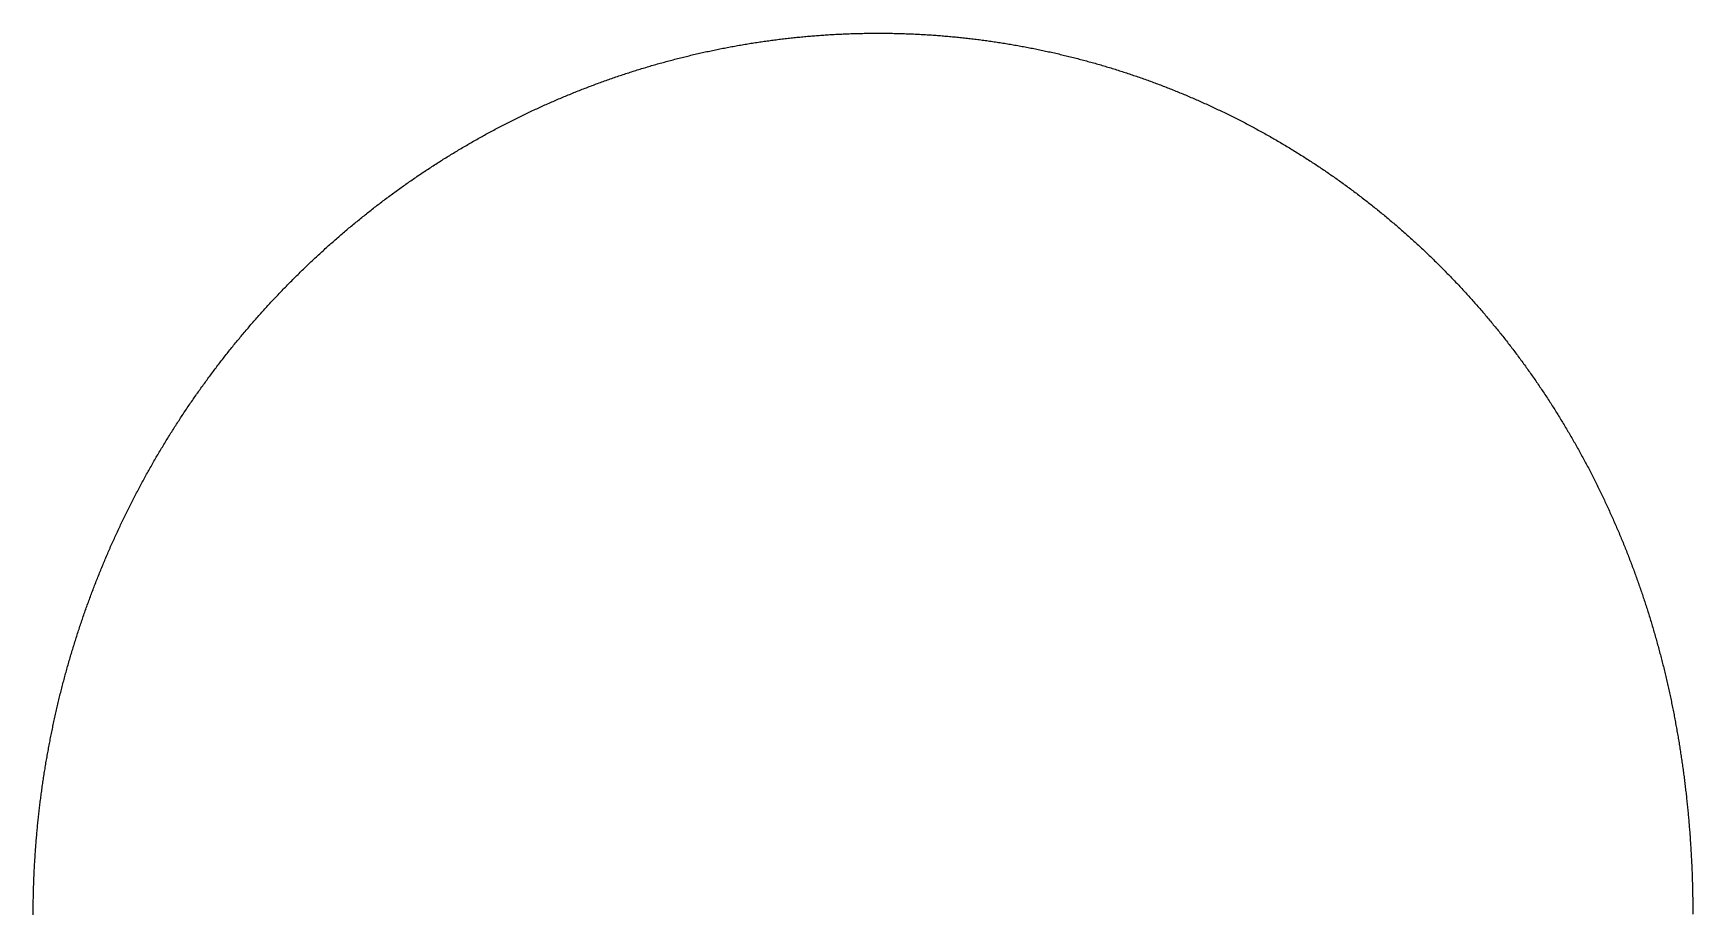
# Model space of a CAD drawing. Header units: metres. Extents: x -299 to 250, y -290 to 291.
# Drawn here: x -299 to 250, y 0 to 291 of the extents above; entities that cross this region are included whole.
import ezdxf

# ---------------------------------------------------------------- set-up
doc = ezdxf.new("R2010")
doc.units = ezdxf.units.M

msp = doc.modelspace()

# ---------------------------------------------------------------- linework, layer by layer
msp.add_lwpolyline([(-298.55, 0.13), (-298.55, 0.62), (-298.55, 1.11), (-298.55, 1.61), (-298.54, 2.1), (-298.54, 2.6), (-298.53, 3.09), (-298.53, 3.59), (-298.52, 4.08), (-298.52, 4.58), (-298.51, 5.07), (-298.5, 5.57), (-298.49, 6.06), (-298.48, 6.55), (-298.47, 7.05), (-298.46, 7.54), (-298.44, 8.04), (-298.43, 8.53), (-298.41, 9.03), (-298.4, 9.52), (-298.38, 10.02), (-298.37, 10.51), (-298.35, 11), (-298.33, 11.5), (-298.31, 11.99), (-298.29, 12.49), (-298.27, 12.98), (-298.25, 13.47), (-298.22, 13.97), (-298.2, 14.46), (-298.18, 14.96), (-298.15, 15.45), (-298.13, 15.94), (-298.1, 16.44), (-298.07, 16.93), (-298.04, 17.43), (-298.01, 17.92), (-297.99, 18.41), (-297.95, 18.91), (-297.92, 19.4), (-297.89, 19.89), (-297.86, 20.39), (-297.82, 20.88), (-297.79, 21.37), (-297.75, 21.87), (-297.72, 22.36), (-297.68, 22.85), (-297.64, 23.35), (-297.6, 23.84), (-297.56, 24.33), (-297.52, 24.83), (-297.48, 25.32), (-297.44, 25.81), (-297.4, 26.3), (-297.36, 26.8), (-297.31, 27.29), (-297.27, 27.78), (-297.22, 28.27), (-297.17, 28.77), (-297.13, 29.26), (-297.08, 29.75), (-297.03, 30.24), (-296.98, 30.74), (-296.93, 31.23), (-296.88, 31.72), (-296.82, 32.21), (-296.77, 32.7), (-296.72, 33.19), (-296.66, 33.69), (-296.61, 34.18), (-296.55, 34.67), (-296.49, 35.16), (-296.44, 35.65), (-296.38, 36.14), (-296.32, 36.63), (-296.26, 37.12), (-296.2, 37.61), (-296.13, 38.11), (-296.07, 38.6), (-296.01, 39.09), (-295.94, 39.58), (-295.88, 40.07), (-295.81, 40.56), (-295.75, 41.05), (-295.68, 41.54), (-295.61, 42.03), (-295.54, 42.52), (-295.47, 43.01), (-295.4, 43.5), (-295.33, 43.99), (-295.26, 44.47), (-295.18, 44.96), (-295.11, 45.45), (-295.03, 45.94), (-294.96, 46.43), (-294.88, 46.92), (-294.81, 47.41), (-294.73, 47.9), (-294.65, 48.38), (-294.57, 48.87), (-294.49, 49.36), (-294.41, 49.85), (-294.33, 50.34), (-294.24, 50.82), (-294.16, 51.31), (-294.08, 51.8), (-293.99, 52.29), (-293.91, 52.77), (-293.82, 53.26), (-293.73, 53.75), (-293.64, 54.23), (-293.55, 54.72), (-293.46, 55.21), (-293.37, 55.69), (-293.28, 56.18), (-293.19, 56.66), (-293.1, 57.15), (-293, 57.64), (-292.91, 58.12), (-292.81, 58.61), (-292.72, 59.09), (-292.62, 59.58), (-292.52, 60.06), (-292.42, 60.55), (-292.33, 61.03), (-292.23, 61.51), (-292.12, 62), (-292.02, 62.48), (-291.92, 62.97), (-291.82, 63.45), (-291.71, 63.93), (-291.61, 64.42), (-291.5, 64.9), (-291.4, 65.38), (-291.29, 65.87), (-291.18, 66.35), (-291.07, 66.83), (-290.96, 67.31), (-290.85, 67.8), (-290.74, 68.28), (-290.63, 68.76), (-290.52, 69.24), (-290.4, 69.72), (-290.29, 70.2), (-290.17, 70.68), (-290.06, 71.16), (-289.94, 71.65), (-289.82, 72.13), (-289.7, 72.61), (-289.59, 73.09), (-289.47, 73.57), (-289.35, 74.05), (-289.22, 74.53), (-289.1, 75), (-288.98, 75.48), (-288.86, 75.96), (-288.73, 76.44), (-288.61, 76.92), (-288.48, 77.4), (-288.35, 77.88), (-288.23, 78.35), (-288.1, 78.83), (-287.97, 79.31), (-287.84, 79.79), (-287.71, 80.26), (-287.58, 80.74), (-287.44, 81.22), (-287.31, 81.69), (-287.18, 82.17), (-287.04, 82.64), (-286.91, 83.12), (-286.77, 83.6), (-286.63, 84.07), (-286.5, 84.55), (-286.36, 85.02), (-286.22, 85.5), (-286.08, 85.97), (-285.94, 86.44), (-285.79, 86.92), (-285.65, 87.39), (-285.51, 87.86), (-285.36, 88.34), (-285.22, 88.81), (-285.07, 89.28), (-284.93, 89.75), (-284.78, 90.23), (-284.63, 90.7), (-284.48, 91.17), (-284.33, 91.64), (-284.18, 92.11), (-284.03, 92.58), (-283.88, 93.05), (-283.73, 93.53), (-283.57, 94), (-283.42, 94.47), (-283.26, 94.93), (-283.11, 95.4), (-282.95, 95.87), (-282.79, 96.34), (-282.64, 96.81), (-282.48, 97.28), (-282.32, 97.75), (-282.16, 98.21), (-282, 98.68), (-281.83, 99.15), (-281.67, 99.62), (-281.51, 100.08), (-281.34, 100.55), (-281.18, 101.02), (-281.01, 101.48), (-280.85, 101.95), (-280.68, 102.41), (-280.51, 102.88), (-280.34, 103.34), (-280.17, 103.81), (-280, 104.27), (-279.83, 104.74), (-279.66, 105.2), (-279.49, 105.66), (-279.31, 106.13), (-279.14, 106.59), (-278.96, 107.05), (-278.79, 107.51), (-278.61, 107.98), (-278.43, 108.44), (-278.26, 108.9), (-278.08, 109.36), (-277.9, 109.82), (-277.72, 110.28), (-277.54, 110.74), (-277.35, 111.2), (-277.17, 111.66), (-276.99, 112.12), (-276.8, 112.58), (-276.62, 113.04), (-276.43, 113.5), (-276.25, 113.96), (-276.06, 114.41), (-275.87, 114.87), (-275.68, 115.33), (-275.49, 115.78), (-275.3, 116.24), (-275.11, 116.7), (-274.92, 117.15), (-274.73, 117.61), (-274.54, 118.06), (-274.34, 118.52), (-274.15, 118.97), (-273.95, 119.43), (-273.76, 119.88), (-273.56, 120.34), (-273.36, 120.79), (-273.17, 121.24), (-272.97, 121.7), (-272.77, 122.15), (-272.57, 122.6), (-272.36, 123.05), (-272.16, 123.5), (-271.96, 123.95), (-271.75, 124.4), (-271.55, 124.85), (-271.34, 125.3), (-271.14, 125.75), (-270.93, 126.2), (-270.72, 126.65), (-270.51, 127.1), (-270.31, 127.55), (-270.1, 128), (-269.88, 128.44), (-269.67, 128.89), (-269.46, 129.34), (-269.25, 129.78), (-269.03, 130.23), (-268.82, 130.68), (-268.6, 131.12), (-268.39, 131.57), (-268.17, 132.01), (-267.95, 132.45), (-267.74, 132.9), (-267.52, 133.34), (-267.3, 133.78), (-267.08, 134.23), (-266.86, 134.67), (-266.63, 135.11), (-266.41, 135.55), (-266.19, 136), (-265.96, 136.44), (-265.74, 136.88), (-265.51, 137.32), (-265.29, 137.76), (-265.06, 138.2), (-264.83, 138.64), (-264.61, 139.07), (-264.38, 139.51), (-264.15, 139.95), (-263.92, 140.39), (-263.68, 140.82), (-263.45, 141.26), (-263.22, 141.7), (-262.99, 142.13), (-262.75, 142.57), (-262.52, 143), (-262.28, 143.44), (-262.05, 143.87), (-261.81, 144.31), (-261.57, 144.74), (-261.33, 145.17), (-261.09, 145.61), (-260.85, 146.04), (-260.61, 146.47), (-260.37, 146.9), (-260.13, 147.33), (-259.88, 147.77), (-259.64, 148.2), (-259.4, 148.63), (-259.15, 149.06), (-258.91, 149.48), (-258.66, 149.91), (-258.41, 150.34), (-258.16, 150.77), (-257.92, 151.2), (-257.67, 151.62), (-257.42, 152.05), (-257.16, 152.48), (-256.91, 152.9), (-256.66, 153.33), (-256.41, 153.75), (-256.15, 154.18), (-255.9, 154.6), (-255.64, 155.03), (-255.39, 155.45), (-255.13, 155.87), (-254.87, 156.29), (-254.62, 156.72), (-254.36, 157.14), (-254.1, 157.56), (-253.84, 157.98), (-253.58, 158.4), (-253.32, 158.82), (-253.05, 159.24), (-252.79, 159.66), (-252.53, 160.08), (-252.26, 160.49), (-252, 160.91), (-251.73, 161.33), (-251.47, 161.75), (-251.2, 162.16), (-250.93, 162.58), (-250.66, 162.99), (-250.39, 163.41), (-250.12, 163.82), (-249.85, 164.24), (-249.58, 164.65), (-249.31, 165.06), (-249.04, 165.47), (-248.76, 165.89), (-248.49, 166.3), (-248.21, 166.71), (-247.94, 167.12), (-247.66, 167.53), (-247.39, 167.94), (-247.11, 168.35), (-246.83, 168.76), (-246.55, 169.17), (-246.27, 169.57), (-245.99, 169.98), (-245.71, 170.39), (-245.43, 170.79), (-245.14, 171.2), (-244.86, 171.61), (-244.58, 172.01), (-244.29, 172.42), (-244.01, 172.82), (-243.72, 173.22), (-243.43, 173.63), (-243.15, 174.03), (-242.86, 174.43), (-242.57, 174.83), (-242.28, 175.23), (-241.99, 175.63), (-241.7, 176.03), (-241.41, 176.43), (-241.12, 176.83), (-240.83, 177.23), (-240.53, 177.63), (-240.24, 178.03), (-239.94, 178.42), (-239.65, 178.82), (-239.35, 179.22), (-239.05, 179.61), (-238.76, 180.01), (-238.46, 180.4), (-238.16, 180.8), (-237.86, 181.19), (-237.56, 181.58), (-237.26, 181.98), (-236.96, 182.37), (-236.66, 182.76), (-236.35, 183.15), (-236.05, 183.54), (-235.74, 183.93), (-235.44, 184.32), (-235.13, 184.71), (-234.83, 185.1), (-234.52, 185.48), (-234.21, 185.87), (-233.91, 186.26), (-233.6, 186.65), (-233.29, 187.03), (-232.98, 187.42), (-232.67, 187.8), (-232.35, 188.19), (-232.04, 188.57), (-231.73, 188.95), (-231.42, 189.33), (-231.1, 189.72), (-230.79, 190.1), (-230.47, 190.48), (-230.16, 190.86), (-229.84, 191.24), (-229.52, 191.62), (-229.2, 192), (-228.89, 192.38), (-228.57, 192.75), (-228.25, 193.13), (-227.93, 193.51), (-227.6, 193.88), (-227.28, 194.26), (-226.96, 194.63), (-226.64, 195.01), (-226.31, 195.38), (-225.99, 195.75), (-225.66, 196.13), (-225.34, 196.5), (-225.01, 196.87), (-224.68, 197.24), (-224.36, 197.61), (-224.03, 197.98), (-223.7, 198.35), (-223.37, 198.72), (-223.04, 199.09), (-222.71, 199.46), (-222.38, 199.82), (-222.04, 200.19), (-221.71, 200.56), (-221.38, 200.92), (-221.04, 201.29), (-220.71, 201.65), (-220.37, 202.01), (-220.04, 202.38), (-219.7, 202.74), (-219.37, 203.1), (-219.03, 203.46), (-218.69, 203.82), (-218.35, 204.18), (-218.01, 204.54), (-217.67, 204.9), (-217.33, 205.26), (-216.99, 205.62), (-216.65, 205.97), (-216.3, 206.33), (-215.96, 206.69), (-215.62, 207.04), (-215.27, 207.4), (-214.93, 207.75), (-214.58, 208.11), (-214.23, 208.46), (-213.89, 208.81), (-213.54, 209.16), (-213.19, 209.51), (-212.84, 209.86), (-212.49, 210.21), (-212.14, 210.56), (-211.79, 210.91), (-211.44, 211.26), (-211.09, 211.61), (-210.74, 211.95), (-210.38, 212.3), (-210.03, 212.65), (-209.68, 212.99), (-209.32, 213.34), (-208.96, 213.68), (-208.61, 214.02), (-208.25, 214.37), (-207.89, 214.71), (-207.54, 215.05), (-207.18, 215.39), (-206.82, 215.73), (-206.46, 216.07), (-206.1, 216.41), (-205.74, 216.75), (-205.38, 217.08), (-205.02, 217.42), (-204.65, 217.76), (-204.29, 218.09), (-203.93, 218.43), (-203.56, 218.76), (-203.2, 219.1), (-202.83, 219.43), (-202.47, 219.76), (-202.1, 220.1), (-201.73, 220.43), (-201.36, 220.76), (-201, 221.09), (-200.63, 221.42), (-200.26, 221.75), (-199.89, 222.07), (-199.52, 222.4), (-199.15, 222.73), (-198.77, 223.05), (-198.4, 223.38), (-198.03, 223.7), (-197.65, 224.03), (-197.28, 224.35), (-196.91, 224.67), (-196.53, 225), (-196.15, 225.32), (-195.78, 225.64), (-195.4, 225.96), (-195.02, 226.28), (-194.65, 226.6), (-194.27, 226.92), (-193.89, 227.23), (-193.51, 227.55), (-193.13, 227.87), (-192.75, 228.18), (-192.37, 228.5), (-191.98, 228.81), (-191.6, 229.12), (-191.22, 229.44), (-190.83, 229.75), (-190.45, 230.06), (-190.07, 230.37), (-189.68, 230.68), (-189.3, 230.99), (-188.91, 231.3), (-188.52, 231.61), (-188.13, 231.92), (-187.75, 232.22), (-187.36, 232.53), (-186.97, 232.83), (-186.58, 233.14), (-186.19, 233.44), (-185.8, 233.75), (-185.41, 234.05), (-185.02, 234.35), (-184.62, 234.65), (-184.23, 234.95), (-183.84, 235.25), (-183.44, 235.55), (-183.05, 235.85), (-182.66, 236.15), (-182.26, 236.45), (-181.86, 236.74), (-181.47, 237.04), (-181.07, 237.33), (-180.67, 237.63), (-180.28, 237.92), (-179.88, 238.21), (-179.48, 238.51), (-179.08, 238.8), (-178.68, 239.09), (-178.28, 239.38), (-177.88, 239.67), (-177.47, 239.96), (-177.07, 240.24), (-176.67, 240.53), (-176.27, 240.82), (-175.86, 241.1), (-175.46, 241.39), (-175.05, 241.67), (-174.65, 241.96), (-174.24, 242.24), (-173.84, 242.52), (-173.43, 242.8), (-173.02, 243.08), (-172.62, 243.36), (-172.21, 243.64), (-171.8, 243.92), (-171.39, 244.2), (-170.98, 244.48), (-170.57, 244.75), (-170.16, 245.03), (-169.75, 245.3), (-169.34, 245.58), (-168.93, 245.85), (-168.51, 246.12), (-168.1, 246.4), (-167.69, 246.67), (-167.27, 246.94), (-166.86, 247.21), (-166.44, 247.48), (-166.03, 247.75), (-165.61, 248.01), (-165.19, 248.28), (-164.78, 248.55), (-164.36, 248.81), (-163.94, 249.08), (-163.52, 249.34), (-163.11, 249.6), (-162.69, 249.87), (-162.27, 250.13), (-161.85, 250.39), (-161.43, 250.65), (-161, 250.91), (-160.58, 251.17), (-160.16, 251.42), (-159.74, 251.68), (-159.32, 251.94), (-158.89, 252.19), (-158.47, 252.45), (-158.04, 252.7), (-157.62, 252.96), (-157.19, 253.21), (-156.77, 253.46), (-156.34, 253.71), (-155.92, 253.96), (-155.49, 254.21), (-155.06, 254.46), (-154.63, 254.71), (-154.21, 254.95), (-153.78, 255.2), (-153.35, 255.45), (-152.92, 255.69), (-152.49, 255.94), (-152.06, 256.18), (-151.63, 256.42), (-151.19, 256.66), (-150.76, 256.9), (-150.33, 257.14), (-149.9, 257.38), (-149.46, 257.62), (-149.03, 257.86), (-148.6, 258.1), (-148.16, 258.33), (-147.73, 258.57), (-147.29, 258.8), (-146.86, 259.04), (-146.42, 259.27), (-145.98, 259.5), (-145.55, 259.74), (-145.11, 259.97), (-144.67, 260.2), (-144.23, 260.43), (-143.8, 260.65), (-143.36, 260.88), (-142.92, 261.11), (-142.48, 261.34), (-142.04, 261.56), (-141.6, 261.79), (-141.15, 262.01), (-140.71, 262.23), (-140.27, 262.45), (-139.83, 262.68), (-139.39, 262.9), (-138.94, 263.12), (-138.5, 263.33), (-138.06, 263.55), (-137.61, 263.77), (-137.17, 263.99), (-136.72, 264.2), (-136.28, 264.42), (-135.83, 264.63), (-135.38, 264.84), (-134.94, 265.06), (-134.49, 265.27), (-134.04, 265.48), (-133.6, 265.69), (-133.15, 265.9), (-132.7, 266.11), (-132.25, 266.32), (-131.8, 266.52), (-131.35, 266.73), (-130.9, 266.93), (-130.45, 267.14), (-130, 267.34), (-129.55, 267.54), (-129.1, 267.75), (-128.65, 267.95), (-128.19, 268.15), (-127.74, 268.35), (-127.29, 268.55), (-126.84, 268.74), (-126.38, 268.94), (-125.93, 269.14), (-125.47, 269.33), (-125.02, 269.53), (-124.56, 269.72), (-124.11, 269.91), (-123.65, 270.11), (-123.2, 270.3), (-122.74, 270.49), (-122.28, 270.68), (-121.83, 270.87), (-121.37, 271.05), (-120.91, 271.24), (-120.45, 271.43), (-119.99, 271.61), (-119.54, 271.8), (-119.08, 271.98), (-118.62, 272.16), (-118.16, 272.35), (-117.7, 272.53), (-117.24, 272.71), (-116.78, 272.89), (-116.31, 273.07), (-115.85, 273.25), (-115.39, 273.42), (-114.93, 273.6), (-114.47, 273.77), (-114, 273.95), (-113.54, 274.12), (-113.08, 274.3), (-112.61, 274.47), (-112.15, 274.64), (-111.69, 274.81), (-111.22, 274.98), (-110.76, 275.15), (-110.29, 275.32), (-109.83, 275.48), (-109.36, 275.65), (-108.89, 275.82), (-108.43, 275.98), (-107.96, 276.14), (-107.49, 276.31), (-107.03, 276.47), (-106.56, 276.63), (-106.09, 276.79), (-105.62, 276.95), (-105.16, 277.11), (-104.69, 277.27), (-104.22, 277.42), (-103.75, 277.58), (-103.28, 277.73), (-102.81, 277.89), (-102.34, 278.04), (-101.87, 278.19), (-101.4, 278.35), (-100.93, 278.5), (-100.46, 278.65), (-99.98, 278.8), (-99.51, 278.94), (-99.04, 279.09), (-98.57, 279.24), (-98.09, 279.38), (-97.62, 279.53), (-97.15, 279.67), (-96.68, 279.82), (-96.2, 279.96), (-95.73, 280.1), (-95.25, 280.24), (-94.78, 280.38), (-94.3, 280.52), (-93.83, 280.66), (-93.35, 280.79), (-92.88, 280.93), (-92.4, 281.07), (-91.93, 281.2), (-91.45, 281.33), (-90.97, 281.47), (-90.5, 281.6), (-90.02, 281.73), (-89.54, 281.86), (-89.07, 281.99), (-88.59, 282.12), (-88.11, 282.25), (-87.63, 282.37), (-87.16, 282.5), (-86.68, 282.62), (-86.2, 282.75), (-85.72, 282.87), (-85.24, 282.99), (-84.76, 283.11), (-84.28, 283.23), (-83.8, 283.35), (-83.32, 283.47), (-82.84, 283.59), (-82.36, 283.71), (-81.88, 283.82), (-81.4, 283.94), (-80.92, 284.05), (-80.44, 284.17), (-79.95, 284.28), (-79.47, 284.39), (-78.99, 284.5), (-78.51, 284.61), (-78.03, 284.72), (-77.54, 284.83), (-77.06, 284.94), (-76.58, 285.04), (-76.09, 285.15), (-75.61, 285.25), (-75.13, 285.36), (-74.64, 285.46), (-74.16, 285.56), (-73.68, 285.66), (-73.19, 285.76), (-72.71, 285.86), (-72.22, 285.96), (-71.74, 286.06), (-71.25, 286.15), (-70.77, 286.25), (-70.28, 286.34), (-69.8, 286.44), (-69.31, 286.53), (-68.82, 286.62), (-68.34, 286.71), (-67.85, 286.81), (-67.37, 286.89), (-66.88, 286.98), (-66.39, 287.07), (-65.9, 287.16), (-65.42, 287.24), (-64.93, 287.33), (-64.44, 287.41), (-63.96, 287.49), (-63.47, 287.58), (-62.98, 287.66), (-62.49, 287.74), (-62, 287.82), (-61.52, 287.9), (-61.03, 287.97), (-60.54, 288.05), (-60.05, 288.13), (-59.56, 288.2), (-59.07, 288.28), (-58.58, 288.35), (-58.09, 288.42), (-57.6, 288.49), (-57.11, 288.56), (-56.63, 288.63), (-56.14, 288.7), (-55.65, 288.77), (-55.16, 288.84), (-54.67, 288.9), (-54.18, 288.97), (-53.68, 289.03), (-53.19, 289.1), (-52.7, 289.16), (-52.21, 289.22), (-51.72, 289.28), (-51.23, 289.34), (-50.74, 289.4), (-50.25, 289.46), (-49.76, 289.51), (-49.27, 289.57), (-48.77, 289.62), (-48.28, 289.68), (-47.79, 289.73), (-47.3, 289.78), (-46.81, 289.83), (-46.32, 289.88), (-45.82, 289.93), (-45.33, 289.98), (-44.84, 290.03), (-44.35, 290.08), (-43.85, 290.12), (-43.36, 290.17), (-42.87, 290.21), (-42.38, 290.25), (-41.88, 290.3), (-41.39, 290.34), (-40.9, 290.38), (-40.4, 290.42), (-39.91, 290.46), (-39.42, 290.49), (-38.93, 290.53), (-38.43, 290.57), (-37.94, 290.6), (-37.45, 290.63), (-36.95, 290.67), (-36.46, 290.7), (-35.96, 290.73), (-35.47, 290.76), (-34.98, 290.79), (-34.48, 290.82), (-33.99, 290.85), (-33.5, 290.87), (-33, 290.9), (-32.51, 290.92), (-32.01, 290.95), (-31.52, 290.97), (-31.03, 290.99), (-30.53, 291.01), (-30.04, 291.03), (-29.54, 291.05), (-29.05, 291.07), (-28.56, 291.09), (-28.06, 291.1), (-27.57, 291.12), (-27.07, 291.13), (-26.58, 291.15), (-26.08, 291.16), (-25.59, 291.17), (-25.09, 291.18), (-24.6, 291.19), (-24.11, 291.2), (-23.61, 291.21), (-23.12, 291.22), (-22.62, 291.22), (-22.13, 291.23), (-21.63, 291.23), (-21.14, 291.24), (-20.64, 291.24), (-20.15, 291.24), (-19.65, 291.24), (-19.16, 291.24), (-18.67, 291.24), (-18.17, 291.24), (-17.68, 291.23), (-17.18, 291.23), (-16.69, 291.22), (-16.19, 291.22), (-15.7, 291.21), (-15.2, 291.2), (-14.71, 291.2), (-14.21, 291.19), (-13.72, 291.18), (-13.23, 291.16), (-12.73, 291.15), (-12.24, 291.14), (-11.74, 291.12), (-11.25, 291.11), (-10.75, 291.09), (-10.26, 291.08), (-9.77, 291.06), (-9.27, 291.04), (-8.78, 291.02), (-8.28, 291), (-7.79, 290.98), (-7.29, 290.96), (-6.8, 290.93), (-6.31, 290.91), (-5.81, 290.88), (-5.32, 290.86), (-4.83, 290.83), (-4.33, 290.8), (-3.84, 290.77), (-3.34, 290.74), (-2.85, 290.71), (-2.36, 290.68), (-1.86, 290.65), (-1.37, 290.61), (-0.88, 290.58), (-0.38, 290.54), (0.11, 290.51), (0.6, 290.47), (1.1, 290.43), (1.59, 290.39), (2.08, 290.35), (2.57, 290.31), (3.07, 290.27), (3.56, 290.22), (4.05, 290.18), (4.55, 290.14), (5.04, 290.09), (5.53, 290.04), (6.02, 290), (6.51, 289.95), (7.01, 289.9), (7.5, 289.85), (7.99, 289.8), (8.48, 289.74), (8.97, 289.69), (9.47, 289.64), (9.96, 289.58), (10.45, 289.53), (10.94, 289.47), (11.43, 289.41), (11.92, 289.35), (12.41, 289.29), (12.9, 289.23), (13.39, 289.17), (13.89, 289.11), (14.38, 289.05), (14.87, 288.98), (15.36, 288.92), (15.85, 288.85), (16.34, 288.78), (16.83, 288.72), (17.32, 288.65), (17.81, 288.58), (18.3, 288.51), (18.78, 288.44), (19.27, 288.36), (19.76, 288.29), (20.25, 288.21), (20.74, 288.14), (21.23, 288.06), (21.72, 287.99), (22.21, 287.91), (22.69, 287.83), (23.18, 287.75), (23.67, 287.67), (24.16, 287.59), (24.65, 287.5), (25.13, 287.42), (25.62, 287.34), (26.11, 287.25), (26.6, 287.17), (27.08, 287.08), (27.57, 286.99), (28.05, 286.9), (28.54, 286.81), (29.03, 286.72), (29.51, 286.63), (30, 286.54), (30.48, 286.44), (30.97, 286.35), (31.46, 286.25), (31.94, 286.16), (32.43, 286.06), (32.91, 285.96), (33.39, 285.86), (33.88, 285.76), (34.36, 285.66), (34.85, 285.56), (35.33, 285.46), (35.81, 285.35), (36.3, 285.25), (36.78, 285.14), (37.26, 285.04), (37.75, 284.93), (38.23, 284.82), (38.71, 284.71), (39.19, 284.6), (39.68, 284.49), (40.16, 284.38), (40.64, 284.26), (41.12, 284.15), (41.6, 284.04), (42.08, 283.92), (42.56, 283.8), (43.04, 283.69), (43.52, 283.57), (44, 283.45), (44.48, 283.33), (44.96, 283.21), (45.44, 283.09), (45.92, 282.96), (46.4, 282.84), (46.88, 282.72), (47.36, 282.59), (47.84, 282.46), (48.31, 282.34), (48.79, 282.21), (49.27, 282.08), (49.75, 281.95), (50.22, 281.82), (50.7, 281.69), (51.18, 281.56), (51.65, 281.42), (52.13, 281.29), (52.6, 281.15), (53.08, 281.02), (53.55, 280.88), (54.03, 280.74), (54.5, 280.6), (54.98, 280.46), (55.45, 280.32), (55.93, 280.18), (56.4, 280.04), (56.87, 279.89), (57.35, 279.75), (57.82, 279.6), (58.29, 279.46), (58.76, 279.31), (59.24, 279.16), (59.71, 279.01), (60.18, 278.86), (60.65, 278.71), (61.12, 278.56), (61.59, 278.41), (62.06, 278.26), (62.53, 278.1), (63, 277.95), (63.47, 277.79), (63.94, 277.63), (64.41, 277.48), (64.88, 277.32), (65.34, 277.16), (65.81, 277), (66.28, 276.84), (66.75, 276.67), (67.21, 276.51), (67.68, 276.35), (68.15, 276.18), (68.61, 276.02), (69.08, 275.85), (69.54, 275.68), (70.01, 275.52), (70.47, 275.35), (70.94, 275.18), (71.4, 275.01), (71.87, 274.83), (72.33, 274.66), (72.79, 274.49), (73.26, 274.31), (73.72, 274.14), (74.18, 273.96), (74.64, 273.79), (75.1, 273.61), (75.57, 273.43), (76.03, 273.25), (76.49, 273.07), (76.95, 272.89), (77.41, 272.71), (77.87, 272.52), (78.32, 272.34), (78.78, 272.15), (79.24, 271.97), (79.7, 271.78), (80.16, 271.59), (80.62, 271.41), (81.07, 271.22), (81.53, 271.03), (81.98, 270.84), (82.44, 270.64), (82.9, 270.45), (83.35, 270.26), (83.81, 270.06), (84.26, 269.87), (84.71, 269.67), (85.17, 269.47), (85.62, 269.28), (86.07, 269.08), (86.53, 268.88), (86.98, 268.68), (87.43, 268.48), (87.88, 268.27), (88.33, 268.07), (88.78, 267.87), (89.23, 267.66), (89.68, 267.46), (90.13, 267.25), (90.58, 267.04), (91.03, 266.84), (91.48, 266.63), (91.93, 266.42), (92.37, 266.21), (92.82, 265.99), (93.27, 265.78), (93.71, 265.57), (94.16, 265.36), (94.61, 265.14), (95.05, 264.93), (95.5, 264.71), (95.94, 264.49), (96.38, 264.27), (96.83, 264.05), (97.27, 263.83), (97.71, 263.61), (98.16, 263.39), (98.6, 263.17), (99.04, 262.95), (99.48, 262.72), (99.92, 262.5), (100.36, 262.27), (100.8, 262.05), (101.24, 261.82), (101.68, 261.59), (102.12, 261.36), (102.55, 261.13), (102.99, 260.9), (103.43, 260.67), (103.87, 260.44), (104.3, 260.2), (104.74, 259.97), (105.17, 259.74), (105.61, 259.5), (106.04, 259.26), (106.48, 259.03), (106.91, 258.79), (107.34, 258.55), (107.77, 258.31), (108.21, 258.07), (108.64, 257.83), (109.07, 257.59), (109.5, 257.34), (109.93, 257.1), (110.36, 256.85), (110.79, 256.61), (111.22, 256.36), (111.65, 256.12), (112.08, 255.87), (112.5, 255.62), (112.93, 255.37), (113.36, 255.12), (113.78, 254.87), (114.21, 254.62), (114.63, 254.36), (115.06, 254.11), (115.48, 253.86), (115.91, 253.6), (116.33, 253.35), (116.75, 253.09), (117.17, 252.83), (117.6, 252.57), (118.02, 252.31), (118.44, 252.05), (118.86, 251.79), (119.28, 251.53), (119.7, 251.27), (120.12, 251.01), (120.53, 250.74), (120.95, 250.48), (121.37, 250.21), (121.79, 249.95), (122.2, 249.68), (122.62, 249.41), (123.03, 249.14), (123.45, 248.87), (123.86, 248.6), (124.28, 248.33), (124.69, 248.06), (125.1, 247.79), (125.52, 247.52), (125.93, 247.24), (126.34, 246.97), (126.75, 246.69), (127.16, 246.42), (127.57, 246.14), (127.98, 245.86), (128.39, 245.58), (128.79, 245.3), (129.2, 245.02), (129.61, 244.74), (130.02, 244.46), (130.42, 244.18), (130.83, 243.89), (131.23, 243.61), (131.64, 243.33), (132.04, 243.04), (132.44, 242.75), (132.85, 242.47), (133.25, 242.18), (133.65, 241.89), (134.05, 241.6), (134.45, 241.31), (134.85, 241.02), (135.25, 240.73), (135.65, 240.44), (136.05, 240.14), (136.45, 239.85), (136.84, 239.56), (137.24, 239.26), (137.64, 238.96), (138.03, 238.67), (138.43, 238.37), (138.82, 238.07), (139.22, 237.77), (139.61, 237.47), (140, 237.17), (140.4, 236.87), (140.79, 236.57), (141.18, 236.27), (141.57, 235.96), (141.96, 235.66), (142.35, 235.36), (142.74, 235.05), (143.13, 234.74), (143.51, 234.44), (143.9, 234.13), (144.29, 233.82), (144.67, 233.51), (145.06, 233.2), (145.45, 232.89), (145.83, 232.58), (146.21, 232.27), (146.6, 231.96), (146.98, 231.64), (147.36, 231.33), (147.74, 231.01), (148.12, 230.7), (148.5, 230.38), (148.88, 230.07), (149.26, 229.75), (149.64, 229.43), (150.02, 229.11), (150.4, 228.79), (150.77, 228.47), (151.15, 228.15), (151.52, 227.83), (151.9, 227.5), (152.27, 227.18), (152.65, 226.86), (153.02, 226.53), (153.39, 226.21), (153.76, 225.88), (154.14, 225.55), (154.51, 225.23), (154.88, 224.9), (155.25, 224.57), (155.61, 224.24), (155.98, 223.91), (156.35, 223.58), (156.72, 223.25), (157.08, 222.92), (157.45, 222.58), (157.81, 222.25), (158.18, 221.91), (158.54, 221.58), (158.91, 221.24), (159.27, 220.91), (159.63, 220.57), (159.99, 220.23), (160.35, 219.89), (160.71, 219.56), (161.07, 219.22), (161.43, 218.88), (161.79, 218.53), (162.15, 218.19), (162.5, 217.85), (162.86, 217.51), (163.22, 217.16), (163.57, 216.82), (163.92, 216.47), (164.28, 216.13), (164.63, 215.78), (164.98, 215.44), (165.34, 215.09), (165.69, 214.74), (166.04, 214.39), (166.39, 214.04), (166.74, 213.69), (167.09, 213.34), (167.43, 212.99), (167.78, 212.64), (168.13, 212.28), (168.47, 211.93), (168.82, 211.58), (169.16, 211.22), (169.51, 210.87), (169.85, 210.51), (170.19, 210.15), (170.54, 209.8), (170.88, 209.44), (171.22, 209.08), (171.56, 208.72), (171.9, 208.36), (172.24, 208), (172.57, 207.64), (172.91, 207.28), (173.25, 206.92), (173.58, 206.55), (173.92, 206.19), (174.25, 205.83), (174.59, 205.46), (174.92, 205.1), (175.25, 204.73), (175.59, 204.36), (175.92, 204), (176.25, 203.63), (176.58, 203.26), (176.91, 202.89), (177.24, 202.52), (177.56, 202.15), (177.89, 201.78), (178.22, 201.41), (178.54, 201.04), (178.87, 200.66), (179.19, 200.29), (179.52, 199.92), (179.84, 199.54), (180.16, 199.17), (180.48, 198.79), (180.81, 198.42), (181.13, 198.04), (181.45, 197.66), (181.77, 197.28), (182.08, 196.91), (182.4, 196.53), (182.72, 196.15), (183.03, 195.77), (183.35, 195.39), (183.66, 195), (183.98, 194.62), (184.29, 194.24), (184.61, 193.86), (184.92, 193.47), (185.23, 193.09), (185.54, 192.7), (185.85, 192.32), (186.16, 191.93), (186.47, 191.55), (186.77, 191.16), (187.08, 190.77), (187.39, 190.38), (187.69, 189.99), (188, 189.61), (188.3, 189.22), (188.61, 188.83), (188.91, 188.43), (189.21, 188.04), (189.51, 187.65), (189.81, 187.26), (190.11, 186.86), (190.41, 186.47), (190.71, 186.08), (191.01, 185.68), (191.31, 185.29), (191.6, 184.89), (191.9, 184.49), (192.19, 184.1), (192.49, 183.7), (192.78, 183.3), (193.07, 182.9), (193.37, 182.5), (193.66, 182.1), (193.95, 181.7), (194.24, 181.3), (194.53, 180.9), (194.82, 180.5), (195.1, 180.1), (195.39, 179.7), (195.68, 179.29), (195.96, 178.89), (196.25, 178.48), (196.53, 178.08), (196.82, 177.67), (197.1, 177.27), (197.38, 176.86), (197.66, 176.46), (197.94, 176.05), (198.22, 175.64), (198.5, 175.23), (198.78, 174.82), (199.06, 174.41), (199.33, 174), (199.61, 173.59), (199.89, 173.18), (200.16, 172.77), (200.43, 172.36), (200.71, 171.95), (200.98, 171.53), (201.25, 171.12), (201.52, 170.71), (201.79, 170.29), (202.06, 169.88), (202.33, 169.46), (202.6, 169.05), (202.87, 168.63), (203.13, 168.21), (203.4, 167.8), (203.66, 167.38), (203.93, 166.96), (204.19, 166.54), (204.45, 166.12), (204.71, 165.7), (204.98, 165.29), (205.24, 164.86), (205.5, 164.44), (205.76, 164.02), (206.01, 163.6), (206.27, 163.18), (206.53, 162.76), (206.78, 162.33), (207.04, 161.91), (207.29, 161.48), (207.55, 161.06), (207.8, 160.64), (208.05, 160.21), (208.3, 159.78), (208.55, 159.36), (208.8, 158.93), (209.05, 158.5), (209.3, 158.08), (209.55, 157.65), (209.8, 157.22), (210.04, 156.79), (210.29, 156.36), (210.53, 155.93), (210.78, 155.5), (211.02, 155.07), (211.26, 154.64), (211.5, 154.21), (211.74, 153.78), (211.98, 153.34), (212.22, 152.91), (212.46, 152.48), (212.7, 152.04), (212.94, 151.61), (213.17, 151.17), (213.41, 150.74), (213.64, 150.3), (213.88, 149.87), (214.11, 149.43), (214.34, 149), (214.57, 148.56), (214.8, 148.12), (215.04, 147.68), (215.26, 147.25), (215.49, 146.81), (215.72, 146.37), (215.95, 145.93), (216.17, 145.49), (216.4, 145.05), (216.62, 144.61), (216.85, 144.17), (217.07, 143.73), (217.29, 143.28), (217.52, 142.84), (217.74, 142.4), (217.96, 141.96), (218.18, 141.51), (218.39, 141.07), (218.61, 140.63), (218.83, 140.18), (219.05, 139.74), (219.26, 139.29), (219.47, 138.85), (219.69, 138.4), (219.9, 137.95), (220.11, 137.51), (220.33, 137.06), (220.54, 136.61), (220.75, 136.16), (220.96, 135.72), (221.16, 135.27), (221.37, 134.82), (221.58, 134.37), (221.78, 133.92), (221.99, 133.47), (222.19, 133.02), (222.4, 132.57), (222.6, 132.12), (222.8, 131.67), (223, 131.21), (223.2, 130.76), (223.4, 130.31), (223.6, 129.86), (223.8, 129.4), (224, 128.95), (224.19, 128.5), (224.39, 128.04), (224.59, 127.59), (224.78, 127.13), (224.97, 126.68), (225.17, 126.22), (225.36, 125.77), (225.55, 125.31), (225.74, 124.85), (225.93, 124.4), (226.12, 123.94), (226.31, 123.48), (226.49, 123.03), (226.68, 122.57), (226.87, 122.11), (227.05, 121.65), (227.24, 121.19), (227.42, 120.73), (227.6, 120.27), (227.79, 119.81), (227.97, 119.35), (228.15, 118.89), (228.33, 118.43), (228.51, 117.97), (228.68, 117.51), (228.86, 117.05), (229.04, 116.59), (229.21, 116.12), (229.39, 115.66), (229.56, 115.2), (229.73, 114.73), (229.91, 114.27), (230.08, 113.81), (230.25, 113.34), (230.42, 112.88), (230.59, 112.41), (230.76, 111.95), (230.93, 111.48), (231.09, 111.02), (231.26, 110.55), (231.42, 110.09), (231.59, 109.62), (231.75, 109.15), (231.92, 108.69), (232.08, 108.22), (232.24, 107.75), (232.4, 107.28), (232.56, 106.82), (232.72, 106.35), (232.88, 105.88), (233.04, 105.41), (233.19, 104.94), (233.35, 104.47), (233.5, 104), (233.66, 103.53), (233.81, 103.06), (233.96, 102.59), (234.12, 102.12), (234.27, 101.65), (234.42, 101.18), (234.57, 100.71), (234.72, 100.24), (234.87, 99.77), (235.01, 99.29), (235.16, 98.82), (235.31, 98.35), (235.45, 97.88), (235.6, 97.4), (235.74, 96.93), (235.88, 96.46), (236.02, 95.98), (236.17, 95.51), (236.31, 95.03), (236.45, 94.56), (236.58, 94.08), (236.72, 93.61), (236.86, 93.13), (237, 92.66), (237.13, 92.18), (237.27, 91.71), (237.4, 91.23), (237.54, 90.76), (237.67, 90.28), (237.8, 89.8), (237.93, 89.33), (238.06, 88.85), (238.19, 88.37), (238.32, 87.89), (238.45, 87.42), (238.58, 86.94), (238.7, 86.46), (238.83, 85.98), (238.96, 85.5), (239.08, 85.03), (239.2, 84.55), (239.33, 84.07), (239.45, 83.59), (239.57, 83.11), (239.69, 82.63), (239.81, 82.15), (239.93, 81.67), (240.05, 81.19), (240.16, 80.71), (240.28, 80.23), (240.4, 79.75), (240.51, 79.27), (240.63, 78.79), (240.74, 78.3), (240.85, 77.82), (240.97, 77.34), (241.08, 76.86), (241.19, 76.38), (241.3, 75.89), (241.41, 75.41), (241.51, 74.93), (241.62, 74.45), (241.73, 73.96), (241.83, 73.48), (241.94, 73), (242.04, 72.51), (242.15, 72.03), (242.25, 71.55), (242.35, 71.06), (242.45, 70.58), (242.55, 70.09), (242.65, 69.61), (242.75, 69.13), (242.85, 68.64), (242.95, 68.16), (243.05, 67.67), (243.14, 67.19), (243.24, 66.7), (243.33, 66.22), (243.43, 65.73), (243.52, 65.24), (243.61, 64.76), (243.7, 64.27), (243.79, 63.79), (243.88, 63.3), (243.97, 62.81), (244.06, 62.33), (244.15, 61.84), (244.24, 61.35), (244.32, 60.87), (244.41, 60.38), (244.49, 59.89), (244.58, 59.4), (244.66, 58.92), (244.74, 58.43), (244.83, 57.94), (244.91, 57.45), (244.99, 56.97), (245.07, 56.48), (245.15, 55.99), (245.23, 55.5), (245.3, 55.01), (245.38, 54.52), (245.46, 54.04), (245.53, 53.55), (245.61, 53.06), (245.68, 52.57), (245.75, 52.08), (245.83, 51.59), (245.9, 51.1), (245.97, 50.61), (246.04, 50.12), (246.11, 49.63), (246.18, 49.14), (246.25, 48.65), (246.31, 48.16), (246.38, 47.67), (246.45, 47.18), (246.51, 46.69), (246.58, 46.2), (246.64, 45.71), (246.7, 45.22), (246.77, 44.73), (246.83, 44.24), (246.89, 43.75), (246.95, 43.26), (247.01, 42.77), (247.07, 42.28), (247.13, 41.79), (247.18, 41.29), (247.24, 40.8), (247.3, 40.31), (247.35, 39.82), (247.41, 39.33), (247.46, 38.84), (247.51, 38.35), (247.57, 37.85), (247.62, 37.36), (247.67, 36.87), (247.72, 36.38), (247.77, 35.89), (247.82, 35.39), (247.87, 34.9), (247.91, 34.41), (247.96, 33.92), (248.01, 33.42), (248.05, 32.93), (248.1, 32.44), (248.14, 31.95), (248.19, 31.45), (248.23, 30.96), (248.27, 30.47), (248.31, 29.98), (248.35, 29.48), (248.39, 28.99), (248.43, 28.5), (248.47, 28), (248.51, 27.51), (248.55, 27.02), (248.58, 26.52), (248.62, 26.03), (248.65, 25.54), (248.69, 25.04), (248.72, 24.55), (248.76, 24.06), (248.79, 23.56), (248.82, 23.07), (248.85, 22.58), (248.88, 22.08), (248.91, 21.59), (248.94, 21.1), (248.97, 20.6), (249, 20.11), (249.02, 19.61), (249.05, 19.12), (249.08, 18.63), (249.1, 18.13), (249.13, 17.64), (249.15, 17.15), (249.17, 16.65), (249.19, 16.16), (249.22, 15.66), (249.24, 15.17), (249.26, 14.67), (249.28, 14.18), (249.29, 13.69), (249.31, 13.19), (249.33, 12.7), (249.35, 12.2), (249.36, 11.71), (249.38, 11.21), (249.39, 10.72), (249.41, 10.23), (249.42, 9.73), (249.43, 9.24), (249.44, 8.74), (249.46, 8.25), (249.47, 7.75), (249.48, 7.26), (249.49, 6.77), (249.49, 6.27), (249.5, 5.78), (249.51, 5.28), (249.52, 4.79), (249.52, 4.29), (249.53, 3.8), (249.53, 3.3), (249.53, 2.81), (249.54, 2.31), (249.54, 1.82), (249.54, 1.33), (249.54, 0.83), (249.54, 0.34)])

doc.saveas('drawing.dxf')
